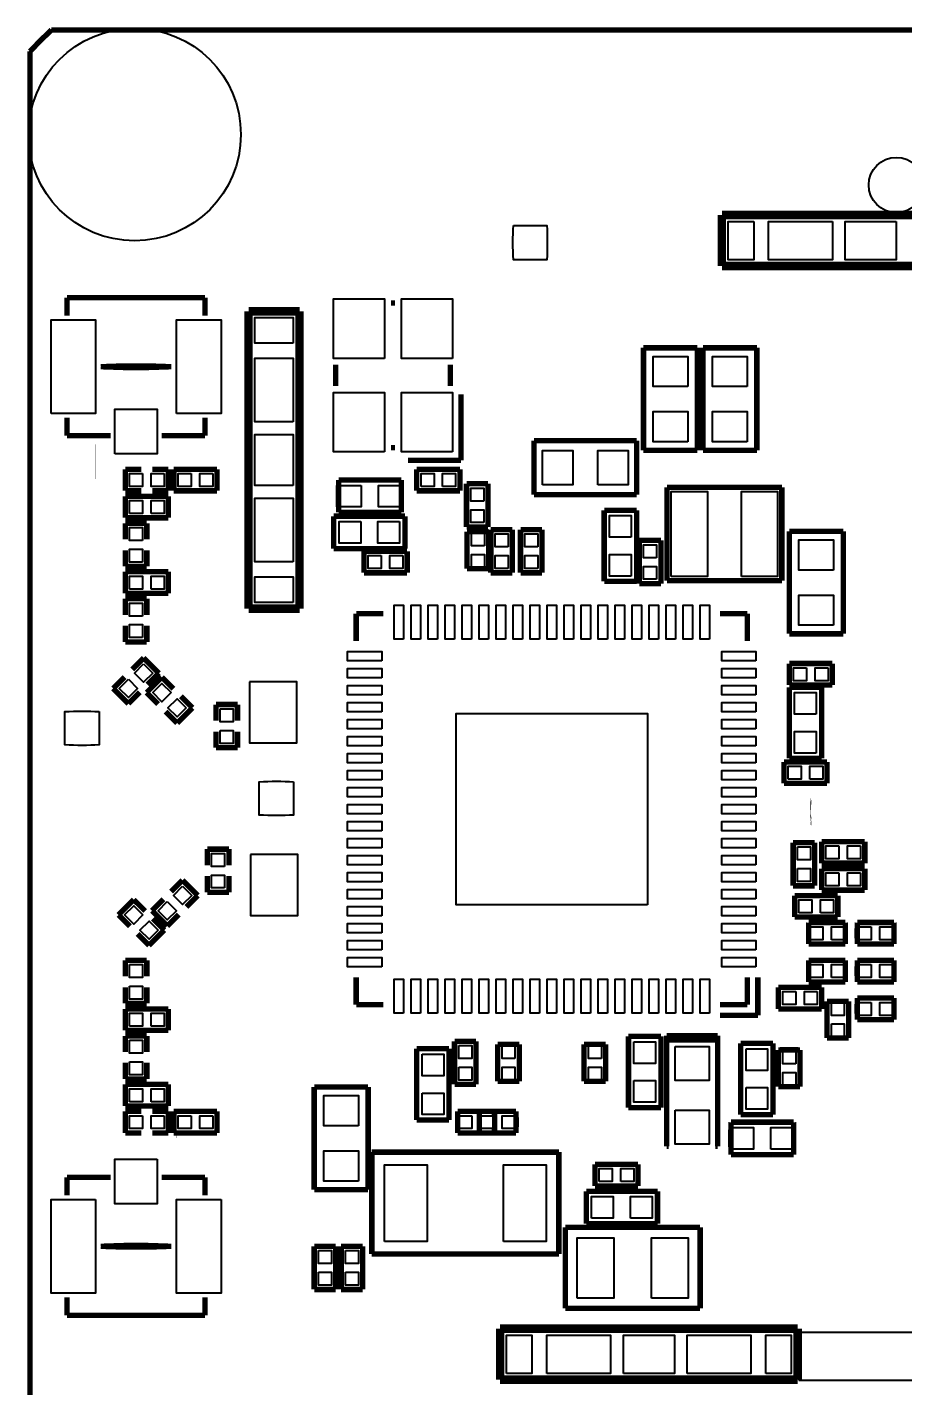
# Model space of a CAD drawing. Extents: x -0.1 to 61.6, y -10.9 to 72.
# Drawn here: x -0.06 to 20.54, y 40 to 71.97 of the extents above; entities that cross this region are included whole.
import ezdxf
from ezdxf.enums import TextEntityAlignment as Align

# ---------------------------------------------------------------- set-up
doc = ezdxf.new("R2010")
doc.units = 0
for name, color, linetype in [('BG_DESIGN_OUTLINE', 7, 'CONTINUOUS'), ('BG_OUTLINE', 5, 'CONTINUOUS'), ('PG_SILKSCREEN_TOP', 40, 'CONTINUOUS'), ('PIN_TOP', 141, 'CONTINUOUS'), ('RD_SILKSCREEN_TOP', 120, 'CONTINUOUS')]:
    doc.layers.add(name, color=color, linetype=linetype)

msp = doc.modelspace()

# ---------------------------------------------------------------- linework, layer by layer
at = {"layer": 'BG_DESIGN_OUTLINE'}
msp.add_lwpolyline([(0.508, 0), (61.040772, 0, 0.010521), (61.548772, 0.508), (61.548772, 71.402702, 0.010521), (61.040772, 71.910702), (0.508, 71.910702, 0.010521), (0, 71.402702), (0, 0.508, 0.010521)], format="xyb", close=True, dxfattribs=at)
at = {"layer": 'BG_OUTLINE', "const_width": 0.127}
msp.add_lwpolyline([(0, 0.508), (0, 71.402702, -0.010521), (0.508, 71.910702), (61.040772, 71.910702, -0.010521), (61.548772, 71.402702), (61.548772, 0.508, -0.010521), (61.040772, 0), (0.508, 0, -0.010521), (0, 0.508)], format="xyb", dxfattribs=at)
at = {"layer": 'BG_OUTLINE'}
msp.add_lwpolyline([(0.508, 0), (61.040772, 0, 0.010521), (61.548772, 0.508), (61.548772, 71.402702, 0.010521), (61.040772, 71.910702), (0.508, 71.910702, 0.010521), (0, 71.402702), (0, 0.508, 0.010521)], format="xyb", close=True, dxfattribs=at)
msp.add_lwpolyline([(0.508, 0), (61.040772, 0, 0.010521), (61.548772, 0.508), (61.548772, 71.402702, 0.010521), (61.040772, 71.910702), (0.508, 71.910702, 0.010521), (0, 71.402702), (0, 0.508, 0.010521)], format="xyb", close=True, dxfattribs=at)
msp.add_lwpolyline([(0.508, 0), (61.040772, 0, 0.010521), (61.548772, 0.508), (61.548772, 71.402702, 0.010521), (61.040772, 71.910702), (0.508, 71.910702, 0.010521), (0, 71.402702), (0, 0.508, 0.010521)], format="xyb", close=True, dxfattribs=at)
msp.add_lwpolyline([(0.508, 0), (61.040772, 0, 0.010521), (61.548772, 0.508), (61.548772, 71.402702, 0.010521), (61.040772, 71.910702), (0.508, 71.910702, 0.010521), (0, 71.402702), (0, 0.508, 0.010521)], format="xyb", close=True, dxfattribs=at)
msp.add_lwpolyline([(0.508, 0), (61.040772, 0, 0.010521), (61.548772, 0.508), (61.548772, 71.402702, 0.010521), (61.040772, 71.910702), (0.508, 71.910702, 0.010521), (0, 71.402702), (0, 0.508, 0.010521)], format="xyb", close=True, dxfattribs=at)
msp.add_lwpolyline([(0.508, 0), (61.040772, 0, 0.010521), (61.548772, 0.508), (61.548772, 71.402702, 0.010521), (61.040772, 71.910702), (0.508, 71.910702, 0.010521), (0, 71.402702), (0, 0.508, 0.010521)], format="xyb", close=True, dxfattribs=at)
at = {"layer": 'PG_SILKSCREEN_TOP'}
for points, const_width in [([(16.278352, 67.552062), (23.278592, 67.552062)], 0.199898), ([(16.278352, 66.352166), (16.278352, 67.552062)], 0.199898), ([(23.278592, 66.352166), (16.278352, 66.352166)], 0.199898), ([(0.871728, 65.6082), (0.871728, 65.183004)], 0.127), ([(4.121912, 65.6082), (0.871728, 65.6082)], 0.127), ([(4.121912, 65.183004), (4.121912, 65.6082)], 0.127), ([(5.142992, 65.287652), (6.342888, 65.287652)], 0.199898), ([(5.142992, 58.287412), (5.142992, 65.287652)], 0.199898), ([(6.342888, 65.287652), (6.342888, 58.287412)], 0.199898), ([(8.491982, 65.47993), (8.592058, 65.47993)], 0.127), ([(14.43482, 64.427608), (15.70482, 64.427608)], 0.127), ([(14.43482, 62.014608), (14.43482, 64.427608)], 0.127), ([(15.70482, 64.427608), (15.70482, 62.014608)], 0.127), ([(15.83182, 64.427608), (17.10182, 64.427608)], 0.127), ([(15.83182, 62.014608), (15.83182, 64.427608)], 0.127), ([(17.10182, 64.427608), (17.10182, 62.014608)], 0.127), ([(7.19201, 63.529972), (7.19201, 64.029844)], 0.127), ([(9.89203, 63.529972), (9.89203, 64.029844)], 0.127), ([(10.141966, 63.32982), (10.141966, 61.779912)], 0.127), ([(0.871728, 62.783212), (0.871728, 62.358016)], 0.127), ([(4.121912, 62.358016), (4.121912, 62.783212)], 0.127), ([(0.871728, 62.358016), (1.896872, 62.358016)], 0.127), ([(3.096768, 62.358016), (4.121912, 62.358016)], 0.127), ([(8.491982, 62.079886), (8.592058, 62.079886)], 0.127), ([(11.859514, 60.973716), (11.859514, 62.243716)], 0.127), ([(11.859514, 62.243716), (14.272514, 62.243716)], 0.127), ([(14.272514, 62.243716), (14.272514, 60.973716)], 0.127), ([(15.70482, 62.014608), (14.43482, 62.014608)], 0.127), ([(17.10182, 62.014608), (15.83182, 62.014608)], 0.127), ([(10.141966, 61.779912), (8.892032, 61.779912)], 0.127), ([(2.24282, 61.570108), (2.24282, 61.062108)], 0.127), ([(2.62382, 61.570108), (2.24282, 61.570108)], 0.127), ([(3.25882, 61.570108), (2.87782, 61.570108)], 0.127), ([(3.25882, 61.062108), (3.25882, 61.570108)], 0.127), ([(3.38582, 61.570108), (4.40182, 61.570108)], 0.127), ([(3.38582, 61.062108), (3.38582, 61.570108)], 0.127), ([(4.40182, 61.570108), (4.40182, 61.062108)], 0.127), ([(9.10082, 61.062108), (9.10082, 61.570108)], 0.127), ([(9.10082, 61.570108), (10.11682, 61.570108)], 0.127), ([(10.11682, 61.570108), (10.11682, 61.062108)], 0.127), ([(2.24282, 61.062108), (2.62382, 61.062108)], 0.127), ([(2.87782, 61.062108), (3.25882, 61.062108)], 0.127), ([(4.40182, 61.062108), (3.38582, 61.062108)], 0.127), ([(10.11682, 61.062108), (9.10082, 61.062108)], 0.127), ([(10.272014, 61.227716), (10.780014, 61.227716)], 0.127), ([(10.272014, 60.211716), (10.272014, 61.227716)], 0.127), ([(10.780014, 61.227716), (10.780014, 60.211716)], 0.127), ([(14.98981, 58.946034), (14.98981, 61.146182)], 0.127), ([(14.98981, 61.146182), (17.68983, 61.146182)], 0.127), ([(17.68983, 61.146182), (17.68983, 58.946034)], 0.127), ([(2.24282, 60.427108), (2.24282, 60.935108)], 0.127), ([(2.24282, 60.935108), (3.25882, 60.935108)], 0.127), ([(3.25882, 60.935108), (3.25882, 60.427108)], 0.127), ([(14.272514, 60.973716), (11.859514, 60.973716)], 0.127), ([(3.25882, 60.427108), (2.24282, 60.427108)], 0.127), ([(8.824214, 60.465716), (7.147814, 60.465716)], 0.127), ([(7.147814, 60.465716), (7.147814, 59.703716)], 0.127), ([(8.824214, 59.703716), (8.824214, 60.465716)], 0.127), ([(13.510514, 60.605416), (13.510514, 58.929016)], 0.127), ([(14.272514, 60.605416), (13.510514, 60.605416)], 0.127), ([(14.272514, 58.929016), (14.272514, 60.605416)], 0.127), ([(2.24282, 60.300108), (2.24282, 59.919108)], 0.127), ([(2.75082, 60.300108), (2.24282, 60.300108)], 0.127), ([(2.75082, 59.919108), (2.75082, 60.300108)], 0.127), ([(10.780014, 60.211716), (10.272014, 60.211716)], 0.127), ([(10.843514, 60.148216), (11.351514, 60.148216)], 0.127), ([(10.843514, 59.132216), (10.843514, 60.148216)], 0.127), ([(11.351514, 60.148216), (11.351514, 59.132216)], 0.127), ([(11.542014, 60.148216), (12.050014, 60.148216)], 0.127), ([(11.542014, 59.132216), (11.542014, 60.148216)], 0.127), ([(12.050014, 60.148216), (12.050014, 59.132216)], 0.127), ([(17.86382, 60.109608), (19.13382, 60.109608)], 0.127), ([(17.86382, 57.696608), (17.86382, 60.109608)], 0.127), ([(19.13382, 60.109608), (19.13382, 57.696608)], 0.127), ([(14.336014, 59.894216), (14.844014, 59.894216)], 0.127), ([(14.336014, 58.878216), (14.336014, 59.894216)], 0.127), ([(14.844014, 59.894216), (14.844014, 58.878216)], 0.127), ([(2.24282, 59.665108), (2.24282, 59.284108)], 0.127), ([(2.75082, 59.284108), (2.75082, 59.665108)], 0.127), ([(7.147814, 59.703716), (8.824214, 59.703716)], 0.127), ([(7.859014, 59.640216), (8.875014, 59.640216)], 0.127), ([(7.859014, 59.132216), (7.859014, 59.640216)], 0.127), ([(8.875014, 59.640216), (8.875014, 59.132216)], 0.127), ([(2.24282, 59.284108), (2.75082, 59.284108)], 0.127), ([(2.24282, 58.649108), (2.24282, 59.157108)], 0.127), ([(2.24282, 59.157108), (3.25882, 59.157108)], 0.127), ([(3.25882, 59.157108), (3.25882, 58.649108)], 0.127), ([(8.875014, 59.132216), (7.859014, 59.132216)], 0.127), ([(11.351514, 59.132216), (10.843514, 59.132216)], 0.127), ([(12.050014, 59.132216), (11.542014, 59.132216)], 0.127), ([(13.510514, 58.929016), (14.272514, 58.929016)], 0.127), ([(14.844014, 58.878216), (14.336014, 58.878216)], 0.127), ([(17.68983, 58.946034), (14.98981, 58.946034)], 0.127), ([(3.25882, 58.649108), (2.24282, 58.649108)], 0.127), ([(2.24282, 58.522108), (2.24282, 58.141108)], 0.127), ([(2.75082, 58.522108), (2.24282, 58.522108)], 0.127), ([(2.75082, 58.141108), (2.75082, 58.522108)], 0.127), ([(6.342888, 58.287412), (5.142992, 58.287412)], 0.199898), ([(7.67588, 58.169048), (7.67588, 57.529222)], 0.127), ([(8.315706, 58.169048), (7.67588, 58.169048)], 0.127), ([(16.87576, 58.169048), (16.235934, 58.169048)], 0.127), ([(16.87576, 57.529222), (16.87576, 58.169048)], 0.127), ([(2.24282, 57.887108), (2.24282, 57.506108)], 0.127), ([(2.75082, 57.506108), (2.75082, 57.887108)], 0.127), ([(2.24282, 57.506108), (2.75082, 57.506108)], 0.127), ([(19.13382, 57.696608), (17.86382, 57.696608)], 0.127), ([(2.676398, 57.130442), (2.406904, 56.861202)], 0.127), ([(3.035554, 56.771286), (2.676398, 57.130442)], 0.127), ([(17.86382, 56.998108), (18.87982, 56.998108)], 0.127), ([(17.86382, 56.490108), (17.86382, 56.998108)], 0.127), ([(18.87982, 56.998108), (18.87982, 56.490108)], 0.127), ([(2.227326, 56.681624), (1.958086, 56.41213)], 0.127), ([(3.104642, 56.673242), (2.745486, 56.314086)], 0.127), ([(2.766314, 56.501792), (3.035554, 56.771286)], 0.127), ([(3.374136, 56.404002), (3.104642, 56.673242)], 0.127), ([(1.958086, 56.41213), (2.317242, 56.052974)], 0.127), ([(2.317242, 56.052974), (2.586736, 56.322214)], 0.127), ([(2.745486, 56.314086), (3.014726, 56.044592)], 0.127), ([(3.822954, 55.95493), (3.553714, 56.224424)], 0.127), ([(18.87982, 56.490108), (17.86382, 56.490108)], 0.127), ([(17.86382, 56.439308), (17.86382, 54.762908)], 0.127), ([(18.62582, 56.439308), (17.86382, 56.439308)], 0.127), ([(18.62582, 54.762908), (18.62582, 56.439308)], 0.127), ([(3.463798, 55.595774), (3.822954, 55.95493)], 0.127), ([(4.37642, 56.032908), (4.37642, 55.651908)], 0.127), ([(4.88442, 56.032908), (4.37642, 56.032908)], 0.127), ([(4.88442, 55.651908), (4.88442, 56.032908)], 0.127), ([(3.194304, 55.865014), (3.463798, 55.595774)], 0.127), ([(4.37642, 55.397908), (4.37642, 55.016908)], 0.127), ([(4.88442, 55.016908), (4.88442, 55.397908)], 0.127), ([(4.37642, 55.016908), (4.88442, 55.016908)], 0.127), ([(17.737836, 54.174898), (17.737836, 54.682898)], 0.127), ([(17.737836, 54.682898), (18.753836, 54.682898)], 0.127), ([(17.86382, 54.762908), (18.62582, 54.762908)], 0.127), ([(18.753836, 54.682898), (18.753836, 54.174898)], 0.127), ([(18.753836, 54.174898), (17.737836, 54.174898)], 0.127), ([(17.955514, 52.782216), (18.463514, 52.782216)], 0.127), ([(17.955514, 51.766216), (17.955514, 52.782216)], 0.127), ([(18.463514, 52.782216), (18.463514, 51.766216)], 0.127), ([(18.62582, 52.807108), (19.64182, 52.807108)], 0.127), ([(18.62582, 52.299108), (18.62582, 52.807108)], 0.127), ([(19.64182, 52.807108), (19.64182, 52.299108)], 0.127), ([(4.17322, 52.629308), (4.17322, 52.248308)], 0.127), ([(4.68122, 52.629308), (4.17322, 52.629308)], 0.127), ([(4.68122, 52.248308), (4.68122, 52.629308)], 0.127), ([(19.64182, 52.299108), (18.62582, 52.299108)], 0.127), ([(18.62582, 52.172108), (19.64182, 52.172108)], 0.127), ([(18.62582, 51.664108), (18.62582, 52.172108)], 0.127), ([(19.64182, 52.172108), (19.64182, 51.664108)], 0.127), ([(3.590798, 51.898042), (3.321304, 51.628802)], 0.127), ([(3.949954, 51.538886), (3.590798, 51.898042)], 0.127), ([(4.17322, 51.994308), (4.17322, 51.613308)], 0.127), ([(4.68122, 51.613308), (4.68122, 51.994308)], 0.127), ([(18.463514, 51.766216), (17.955514, 51.766216)], 0.127), ([(2.444242, 51.440842), (2.085086, 51.081686)], 0.127), ([(2.713736, 51.171602), (2.444242, 51.440842)], 0.127), ([(3.141726, 51.449224), (2.872486, 51.17973)], 0.127), ([(3.680714, 51.269392), (3.949954, 51.538886)], 0.127), ([(4.17322, 51.613308), (4.68122, 51.613308)], 0.127), ([(17.99082, 51.029108), (17.99082, 51.537108)], 0.127), ([(17.99082, 51.537108), (19.00682, 51.537108)], 0.127), ([(19.64182, 51.664108), (18.62582, 51.664108)], 0.127), ([(19.00682, 51.537108), (19.00682, 51.029108)], 0.127), ([(2.872486, 51.17973), (3.231642, 50.820574)], 0.127), ([(2.085086, 51.081686), (2.354326, 50.812192)], 0.127), ([(3.162554, 50.72253), (2.893314, 50.992024)], 0.127), ([(3.231642, 50.820574), (3.501136, 51.089814)], 0.127), ([(19.00682, 51.029108), (17.99082, 51.029108)], 0.127), ([(2.533904, 50.632614), (2.803398, 50.363374)], 0.127), ([(2.803398, 50.363374), (3.162554, 50.72253)], 0.127), ([(2.24282, 50.013108), (2.24282, 49.632108)], 0.127), ([(2.75082, 50.013108), (2.24282, 50.013108)], 0.127), ([(2.75082, 49.632108), (2.75082, 50.013108)], 0.127), ([(7.67588, 49.608994), (7.67588, 48.969168)], 0.127), ([(16.87576, 48.969168), (16.87576, 49.608994)], 0.127), ([(17.125696, 48.719232), (17.125696, 49.608994)], 0.127), ([(2.24282, 49.378108), (2.24282, 48.997108)], 0.127), ([(2.75082, 48.997108), (2.75082, 49.378108)], 0.127), ([(17.60982, 49.378108), (18.62582, 49.378108)], 0.127), ([(17.60982, 48.870108), (17.60982, 49.378108)], 0.127), ([(18.62582, 49.378108), (18.62582, 48.870108)], 0.127), ([(2.24282, 48.997108), (2.75082, 48.997108)], 0.127), ([(2.24282, 48.362108), (2.24282, 48.870108)], 0.127), ([(2.24282, 48.870108), (3.25882, 48.870108)], 0.127), ([(3.25882, 48.870108), (3.25882, 48.362108)], 0.127), ([(7.67588, 48.969168), (8.315706, 48.969168)], 0.127), ([(16.235934, 48.969168), (16.87576, 48.969168)], 0.127), ([(18.62582, 48.870108), (17.60982, 48.870108)], 0.127), ([(16.235934, 48.719232), (17.125696, 48.719232)], 0.127), ([(3.25882, 48.362108), (2.24282, 48.362108)], 0.127), ([(2.24282, 48.235108), (2.24282, 47.854108)], 0.127), ([(2.75082, 48.235108), (2.24282, 48.235108)], 0.127), ([(2.75082, 47.854108), (2.75082, 48.235108)], 0.127), ([(14.082014, 48.222916), (14.082014, 46.546516)], 0.127), ([(14.844014, 48.222916), (14.082014, 48.222916)], 0.127), ([(14.844014, 46.546516), (14.844014, 48.222916)], 0.127), ([(14.977872, 48.238156), (14.977872, 45.638212)], 0.127), ([(16.177768, 48.238156), (14.977872, 48.238156)], 0.127), ([(16.177768, 45.638212), (16.177768, 48.238156)], 0.127), ([(9.10082, 47.930308), (9.10082, 46.253908)], 0.127), ([(9.86282, 47.930308), (9.10082, 47.930308)], 0.127), ([(9.86282, 46.253908), (9.86282, 47.930308)], 0.127), ([(9.98982, 48.108108), (10.49782, 48.108108)], 0.127), ([(9.98982, 47.092108), (9.98982, 48.108108)], 0.127), ([(10.49782, 48.108108), (10.49782, 47.092108)], 0.127), ([(16.177768, 48.189134), (14.977872, 48.189134)], 0.127), ([(16.177768, 48.13808), (14.977872, 48.13808)], 0.127), ([(16.72082, 48.057308), (16.72082, 46.380908)], 0.127), ([(17.48282, 48.057308), (16.72082, 48.057308)], 0.127), ([(17.48282, 46.380908), (17.48282, 48.057308)], 0.127), ([(2.24282, 47.600108), (2.24282, 47.219108)], 0.127), ([(2.75082, 47.219108), (2.75082, 47.600108)], 0.127), ([(2.24282, 47.219108), (2.75082, 47.219108)], 0.127), ([(2.24282, 46.584108), (2.24282, 47.092108)], 0.127), ([(2.24282, 47.092108), (3.25882, 47.092108)], 0.127), ([(3.25882, 47.092108), (3.25882, 46.584108)], 0.127), ([(6.68782, 47.028608), (7.95782, 47.028608)], 0.127), ([(6.68782, 44.615608), (6.68782, 47.028608)], 0.127), ([(7.95782, 47.028608), (7.95782, 44.615608)], 0.127), ([(10.49782, 47.092108), (9.98982, 47.092108)], 0.127), ([(3.25882, 46.584108), (2.24282, 46.584108)], 0.127), ([(2.24282, 46.457108), (2.24282, 45.949108)], 0.127), ([(2.62382, 46.457108), (2.24282, 46.457108)], 0.127), ([(3.25882, 46.457108), (2.87782, 46.457108)], 0.127), ([(3.25882, 45.949108), (3.25882, 46.457108)], 0.127), ([(3.38582, 46.457108), (4.40182, 46.457108)], 0.127), ([(3.38582, 45.949108), (3.38582, 46.457108)], 0.127), ([(4.40182, 46.457108), (4.40182, 45.949108)], 0.127), ([(14.082014, 46.546516), (14.844014, 46.546516)], 0.127), ([(16.72082, 46.380908), (17.48282, 46.380908)], 0.127), ([(9.10082, 46.253908), (9.86282, 46.253908)], 0.127), ([(2.24282, 45.949108), (2.62382, 45.949108)], 0.127), ([(2.87782, 45.949108), (3.25882, 45.949108)], 0.127), ([(4.40182, 45.949108), (3.38582, 45.949108)], 0.127), ([(8.043926, 45.498004), (8.043926, 43.098212)], 0.127), ([(12.443714, 45.498004), (8.043926, 45.498004)], 0.127), ([(12.443714, 43.098212), (12.443714, 45.498004)], 0.127), ([(14.977872, 45.638212), (15.02791, 45.638212)], 0.127), ([(16.12773, 45.638212), (16.177768, 45.638212)], 0.127), ([(13.29182, 44.704508), (13.29182, 45.212508)], 0.127), ([(13.29182, 45.212508), (14.30782, 45.212508)], 0.127), ([(14.30782, 45.212508), (14.30782, 44.704508)], 0.127), ([(0.871728, 44.9072), (0.871728, 44.482004)], 0.127), ([(1.896872, 44.9072), (0.871728, 44.9072)], 0.127), ([(4.121912, 44.9072), (3.096768, 44.9072)], 0.127), ([(4.121912, 44.482004), (4.121912, 44.9072)], 0.127), ([(14.30782, 44.704508), (13.29182, 44.704508)], 0.127), ([(7.95782, 44.615608), (6.68782, 44.615608)], 0.127), ([(13.08862, 44.577508), (13.08862, 43.815508)], 0.127), ([(14.76502, 44.577508), (13.08862, 44.577508)], 0.127), ([(14.76502, 43.815508), (14.76502, 44.577508)], 0.127), ([(13.08862, 43.815508), (14.76502, 43.815508)], 0.127), ([(12.59332, 43.726608), (12.59332, 41.821608)], 0.127), ([(15.76832, 43.726608), (12.59332, 43.726608)], 0.127), ([(15.76832, 41.821608), (15.76832, 43.726608)], 0.127), ([(6.68782, 43.282108), (7.19582, 43.282108)], 0.127), ([(6.68782, 42.266108), (6.68782, 43.282108)], 0.127), ([(7.19582, 43.282108), (7.19582, 42.266108)], 0.127), ([(7.32282, 43.282108), (7.83082, 43.282108)], 0.127), ([(7.32282, 42.266108), (7.32282, 43.282108)], 0.127), ([(7.83082, 43.282108), (7.83082, 42.266108)], 0.127), ([(8.043926, 43.098212), (12.443714, 43.098212)], 0.127), ([(7.19582, 42.266108), (6.68782, 42.266108)], 0.127), ([(7.83082, 42.266108), (7.32282, 42.266108)], 0.127), ([(0.871728, 42.082212), (0.871728, 41.657016)], 0.127), ([(4.121912, 41.657016), (4.121912, 42.082212)], 0.127), ([(0.871728, 41.657016), (4.121912, 41.657016)], 0.127), ([(12.59332, 41.821608), (15.76832, 41.821608)], 0.127), ([(11.0617, 40.14216), (11.0617, 41.342056)], 0.199898), ([(11.0617, 41.342056), (18.06194, 41.342056)], 0.199898), ([(18.06194, 41.342056), (18.06194, 40.14216)], 0.199898), ([(18.06194, 40.14216), (11.0617, 40.14216)], 0.199898)]:
    msp.add_lwpolyline(points, dxfattribs=dict(at, const_width=const_width))
at = {"layer": 'PG_SILKSCREEN_TOP', "const_width": 0.127}
for points in [[(3.324352, 63.983108, 0.0254), (1.669288, 63.983108, 0.0254), (3.324352, 63.983108)], [(2.67716, 63.983108, 0.0254), (2.31648, 63.983108, 0.0254), (2.67716, 63.983108)], [(8.735314, 60.554616), (7.262114, 60.554616, -0.006773), (7.262114, 61.316616)], [(7.262114, 61.316616), (8.735314, 61.316616, -0.006773), (8.735314, 60.554616)], [(10.284714, 59.233816), (10.284714, 60.097416, -0.007621), (10.792714, 60.097416)], [(10.792714, 60.097416), (10.792714, 59.233816, -0.007621), (10.284714, 59.233816)], [(19.18462, 50.394108), (18.32102, 50.394108, -0.007621), (18.32102, 50.902108)], [(18.32102, 50.902108), (19.18462, 50.902108, -0.007621), (19.18462, 50.394108)], [(20.32762, 50.394108), (19.46402, 50.394108, -0.007621), (19.46402, 50.902108)], [(19.46402, 50.902108), (20.32762, 50.902108, -0.007621), (20.32762, 50.394108)], [(19.18462, 49.505108), (18.32102, 49.505108, -0.007621), (18.32102, 50.013108)], [(18.32102, 50.013108), (19.18462, 50.013108, -0.007621), (19.18462, 49.505108)], [(20.32762, 49.505108), (19.46402, 49.505108, -0.007621), (19.46402, 50.013108)], [(19.46402, 50.013108), (20.32762, 50.013108, -0.007621), (20.32762, 49.505108)], [(18.75282, 48.184308), (18.75282, 49.047908, -0.007621), (19.26082, 49.047908)], [(19.26082, 49.047908), (19.26082, 48.184308, -0.007621), (18.75282, 48.184308)], [(20.32762, 48.616108), (19.46402, 48.616108, -0.007621), (19.46402, 49.124108)], [(19.46402, 49.124108), (20.32762, 49.124108, -0.007621), (20.32762, 48.616108)], [(11.00582, 47.168308), (11.00582, 48.031908, -0.007621), (11.51382, 48.031908)], [(11.51382, 48.031908), (11.51382, 47.168308, -0.007621), (11.00582, 47.168308)], [(13.03782, 47.168308), (13.03782, 48.031908, -0.007621), (13.54582, 48.031908)], [(13.54582, 48.031908), (13.54582, 47.168308, -0.007621), (13.03782, 47.168308)], [(17.60982, 47.041308), (17.60982, 47.904908, -0.007621), (18.11782, 47.904908)], [(18.11782, 47.904908), (18.11782, 47.041308, -0.007621), (17.60982, 47.041308)], [(10.92962, 45.949108), (10.06602, 45.949108, -0.007621), (10.06602, 46.457108)], [(10.06602, 46.457108), (10.92962, 46.457108, -0.007621), (10.92962, 45.949108)], [(11.43762, 45.949108), (10.57402, 45.949108, -0.007621), (10.57402, 46.457108)], [(10.57402, 46.457108), (11.43762, 46.457108, -0.007621), (11.43762, 45.949108)], [(17.96542, 45.441108), (16.49222, 45.441108, -0.006773), (16.49222, 46.203108)], [(16.49222, 46.203108), (17.96542, 46.203108, -0.006773), (17.96542, 45.441108)], [(3.324352, 43.282108, 0.0254), (1.669288, 43.282108, 0.0254), (3.324352, 43.282108)], [(2.67716, 43.282108, 0.0254), (2.31648, 43.282108, 0.0254), (2.67716, 43.282108)]]:
    msp.add_lwpolyline(points, format="xyb", dxfattribs=at)
at = {"layer": 'PG_SILKSCREEN_TOP'}
for points in [[(5.16382, 56.566308), (5.16382, 55.128668), (6.28142, 55.128668), (6.28142, 56.566308)], [(5.18922, 52.502308), (5.18922, 51.064668), (6.30682, 51.064668), (6.30682, 52.502308)], [(18.09242, 40.132508), (31.297118, 40.132508), (31.297118, 41.250108), (18.09242, 41.250108)]]:
    msp.add_lwpolyline(points, close=True, dxfattribs=at)
at = {"layer": 'PIN_TOP'}
for points in [[(11.374247, 67.310508), (12.161393, 67.310508, -0.0254), (12.161393, 66.497708), (11.374247, 66.497708, -0.0254)], [(1.63322, 55.867681), (1.63322, 55.080535, -0.0254), (0.82042, 55.080535), (0.82042, 55.867681, -0.0254)], [(6.20522, 54.216681), (6.20522, 53.429535, -0.0254), (5.39242, 53.429535), (5.39242, 54.216681, -0.0254)]]:
    msp.add_lwpolyline(points, format="xyb", close=True, dxfattribs=at)
for points in [[(17.028414, 67.402075), (17.028414, 66.502153), (16.428466, 66.502153), (16.428466, 67.402075)], [(18.87855, 67.402075), (18.87855, 66.502153), (17.378426, 66.502153), (17.378426, 67.402075)], [(20.37842, 67.402075), (20.37842, 66.502153), (19.178524, 66.502153), (19.178524, 67.402075)], [(8.341868, 64.179958), (7.141972, 64.179958), (7.141972, 65.580006), (8.341868, 65.580006)], [(9.942068, 64.179958), (8.742172, 64.179958), (8.742172, 65.580006), (9.942068, 65.580006)], [(0.496824, 62.883034), (0.496824, 65.082928), (1.54686, 65.082928), (1.54686, 62.883034)], [(3.44678, 62.883034), (3.44678, 65.082928), (4.496816, 65.082928), (4.496816, 62.883034)], [(6.192901, 64.53759), (5.292979, 64.53759), (5.292979, 65.137538), (6.192901, 65.137538)], [(6.192901, 62.687454), (5.292979, 62.687454), (5.292979, 64.187578), (6.192901, 64.187578)], [(15.47622, 63.515494), (14.66342, 63.515494), (14.66342, 64.226694), (15.47622, 64.226694)], [(16.87322, 63.515494), (16.06042, 63.515494), (16.06042, 64.226694), (16.87322, 64.226694)], [(8.341868, 61.97981), (7.141972, 61.97981), (7.141972, 63.379858), (8.341868, 63.379858)], [(9.942068, 61.97981), (8.742172, 61.97981), (8.742172, 63.379858), (9.942068, 63.379858)], [(1.996694, 61.933074), (1.996694, 62.98311), (2.996692, 62.98311), (2.996692, 61.933074)], [(15.47622, 62.215522), (14.66342, 62.215522), (14.66342, 62.926722), (15.47622, 62.926722)], [(16.87322, 62.215522), (16.06042, 62.215522), (16.06042, 62.926722), (16.87322, 62.926722)], [(6.192901, 61.187584), (5.292979, 61.187584), (5.292979, 62.38748), (6.192901, 62.38748)], [(12.060428, 61.202316), (12.060428, 62.015116), (12.771628, 62.015116), (12.771628, 61.202316)], [(13.3604, 61.202316), (13.3604, 62.015116), (14.0716, 62.015116), (14.0716, 61.202316)], [(2.64922, 61.468508), (2.64922, 61.163708), (2.34442, 61.163708), (2.34442, 61.468508)], [(3.15722, 61.468508), (3.15722, 61.163708), (2.85242, 61.163708), (2.85242, 61.468508)], [(3.79222, 61.468508), (3.79222, 61.163708), (3.48742, 61.163708), (3.48742, 61.468508)], [(4.30022, 61.468508), (4.30022, 61.163708), (3.99542, 61.163708), (3.99542, 61.468508)], [(9.20242, 61.163708), (9.20242, 61.468508), (9.50722, 61.468508), (9.50722, 61.163708)], [(9.71042, 61.163708), (9.71042, 61.468508), (10.01522, 61.468508), (10.01522, 61.163708)], [(7.795514, 61.189616), (7.795514, 60.681616), (7.287514, 60.681616), (7.287514, 61.189616)], [(8.709914, 61.189616), (8.709914, 60.681616), (8.201914, 60.681616), (8.201914, 61.189616)], [(10.678414, 60.821316), (10.373614, 60.821316), (10.373614, 61.126116), (10.678414, 61.126116)], [(2.34442, 60.528708), (2.34442, 60.833508), (2.64922, 60.833508), (2.64922, 60.528708)], [(2.85242, 60.528708), (2.85242, 60.833508), (3.15722, 60.833508), (3.15722, 60.528708)], [(6.192901, 59.387486), (5.292979, 59.387486), (5.292979, 60.88761), (6.192901, 60.88761)], [(15.089886, 59.04611), (15.089886, 61.046106), (15.93977, 61.046106), (15.93977, 59.04611)], [(16.73987, 59.04611), (16.73987, 61.046106), (17.589754, 61.046106), (17.589754, 59.04611)], [(10.678414, 60.313316), (10.373614, 60.313316), (10.373614, 60.618116), (10.678414, 60.618116)], [(14.145514, 59.970416), (13.637514, 59.970416), (13.637514, 60.478416), (14.145514, 60.478416)], [(2.64922, 59.893708), (2.34442, 59.893708), (2.34442, 60.198508), (2.64922, 60.198508)], [(7.782814, 60.338716), (7.782814, 59.830716), (7.274814, 59.830716), (7.274814, 60.338716)], [(8.697214, 60.338716), (8.697214, 59.830716), (8.189214, 59.830716), (8.189214, 60.338716)], [(10.691114, 59.767216), (10.386314, 59.767216), (10.386314, 60.072016), (10.691114, 60.072016)], [(11.249914, 59.741816), (10.945114, 59.741816), (10.945114, 60.046616), (11.249914, 60.046616)], [(11.948414, 59.741816), (11.643614, 59.741816), (11.643614, 60.046616), (11.948414, 60.046616)], [(18.90522, 59.197494), (18.09242, 59.197494), (18.09242, 59.908694), (18.90522, 59.908694)], [(2.64922, 59.385708), (2.34442, 59.385708), (2.34442, 59.690508), (2.64922, 59.690508)], [(8.265414, 59.538616), (8.265414, 59.233816), (7.960614, 59.233816), (7.960614, 59.538616)], [(8.773414, 59.538616), (8.773414, 59.233816), (8.468614, 59.233816), (8.468614, 59.538616)], [(10.691114, 59.259216), (10.386314, 59.259216), (10.386314, 59.564016), (10.691114, 59.564016)], [(11.249914, 59.233816), (10.945114, 59.233816), (10.945114, 59.538616), (11.249914, 59.538616)], [(11.948414, 59.233816), (11.643614, 59.233816), (11.643614, 59.538616), (11.948414, 59.538616)], [(14.145514, 59.056016), (13.637514, 59.056016), (13.637514, 59.564016), (14.145514, 59.564016)], [(14.742414, 59.487816), (14.437614, 59.487816), (14.437614, 59.792616), (14.742414, 59.792616)], [(14.742414, 58.979816), (14.437614, 58.979816), (14.437614, 59.284616), (14.742414, 59.284616)], [(2.34442, 58.750708), (2.34442, 59.055508), (2.64922, 59.055508), (2.64922, 58.750708)], [(2.85242, 58.750708), (2.85242, 59.055508), (3.15722, 59.055508), (3.15722, 58.750708)], [(6.192901, 58.437526), (5.292979, 58.437526), (5.292979, 59.037474), (6.192901, 59.037474)], [(18.90522, 57.897522), (18.09242, 57.897522), (18.09242, 58.608722), (18.90522, 58.608722)], [(2.64922, 58.115708), (2.34442, 58.115708), (2.34442, 58.420508), (2.64922, 58.420508)], [(8.78586, 57.5691), (8.565896, 57.5691), (8.565896, 58.3692), (8.78586, 58.3692)], [(9.18591, 57.5691), (8.965946, 57.5691), (8.965946, 58.3692), (9.18591, 58.3692)], [(9.585706, 57.5691), (9.365742, 57.5691), (9.365742, 58.3692), (9.585706, 58.3692)], [(9.985756, 57.5691), (9.765792, 57.5691), (9.765792, 58.3692), (9.985756, 58.3692)], [(10.385806, 57.5691), (10.165842, 57.5691), (10.165842, 58.3692), (10.385806, 58.3692)], [(10.785856, 57.5691), (10.565892, 57.5691), (10.565892, 58.3692), (10.785856, 58.3692)], [(11.185906, 57.5691), (10.965942, 57.5691), (10.965942, 58.3692), (11.185906, 58.3692)], [(11.585702, 57.5691), (11.365738, 57.5691), (11.365738, 58.3692), (11.585702, 58.3692)], [(11.985752, 57.5691), (11.765788, 57.5691), (11.765788, 58.3692), (11.985752, 58.3692)], [(12.385802, 57.5691), (12.165838, 57.5691), (12.165838, 58.3692), (12.385802, 58.3692)], [(12.785852, 57.5691), (12.565888, 57.5691), (12.565888, 58.3692), (12.785852, 58.3692)], [(13.185902, 57.5691), (12.965938, 57.5691), (12.965938, 58.3692), (13.185902, 58.3692)], [(13.585698, 57.5691), (13.365734, 57.5691), (13.365734, 58.3692), (13.585698, 58.3692)], [(13.985748, 57.5691), (13.765784, 57.5691), (13.765784, 58.3692), (13.985748, 58.3692)], [(14.385798, 57.5691), (14.165834, 57.5691), (14.165834, 58.3692), (14.385798, 58.3692)], [(14.785848, 57.5691), (14.565884, 57.5691), (14.565884, 58.3692), (14.785848, 58.3692)], [(15.185898, 57.5691), (14.965934, 57.5691), (14.965934, 58.3692), (15.185898, 58.3692)], [(15.585694, 57.5691), (15.36573, 57.5691), (15.36573, 58.3692), (15.585694, 58.3692)], [(15.985744, 57.5691), (15.76578, 57.5691), (15.76578, 58.3692), (15.985744, 58.3692)], [(2.64922, 57.607708), (2.34442, 57.607708), (2.34442, 57.912508), (2.64922, 57.912508)], [(8.275828, 57.059068), (7.475728, 57.059068), (7.475728, 57.279032), (8.275828, 57.279032)], [(17.075912, 57.059068), (16.275812, 57.059068), (16.275812, 57.279032), (17.075912, 57.279032)], [(2.676398, 56.986812), (2.891924, 56.771286), (2.676398, 56.55576), (2.460872, 56.771286)], [(2.317242, 56.627656), (2.532768, 56.41213), (2.317242, 56.196604), (2.101716, 56.41213)], [(8.275828, 56.659018), (7.475728, 56.659018), (7.475728, 56.878982), (8.275828, 56.878982)], [(17.075912, 56.659018), (16.275812, 56.659018), (16.275812, 56.878982), (17.075912, 56.878982)], [(18.27022, 56.896508), (18.27022, 56.591708), (17.96542, 56.591708), (17.96542, 56.896508)], [(18.77822, 56.896508), (18.77822, 56.591708), (18.47342, 56.591708), (18.47342, 56.896508)], [(3.320168, 56.314086), (3.104642, 56.09856), (2.889116, 56.314086), (3.104642, 56.529612)], [(8.275828, 56.259222), (7.475728, 56.259222), (7.475728, 56.479186), (8.275828, 56.479186)], [(17.075912, 56.259222), (16.275812, 56.259222), (16.275812, 56.479186), (17.075912, 56.479186)], [(18.49882, 55.804308), (17.99082, 55.804308), (17.99082, 56.312308), (18.49882, 56.312308)], [(3.679324, 55.95493), (3.463798, 55.739404), (3.248272, 55.95493), (3.463798, 56.170456)], [(8.275828, 55.859172), (7.475728, 55.859172), (7.475728, 56.079136), (8.275828, 56.079136)], [(17.075912, 55.859172), (16.275812, 55.859172), (16.275812, 56.079136), (17.075912, 56.079136)], [(4.47802, 55.931308), (4.78282, 55.931308), (4.78282, 55.626508), (4.47802, 55.626508)], [(8.275828, 55.459122), (7.475728, 55.459122), (7.475728, 55.679086), (8.275828, 55.679086)], [(14.525879, 51.319049), (10.025761, 51.319049), (10.025761, 55.819167), (14.525879, 55.819167)], [(17.075912, 55.459122), (16.275812, 55.459122), (16.275812, 55.679086), (17.075912, 55.679086)], [(4.47802, 55.423308), (4.78282, 55.423308), (4.78282, 55.118508), (4.47802, 55.118508)], [(18.49882, 54.889908), (17.99082, 54.889908), (17.99082, 55.397908), (18.49882, 55.397908)], [(8.275828, 55.059072), (7.475728, 55.059072), (7.475728, 55.279036), (8.275828, 55.279036)], [(17.075912, 55.059072), (16.275812, 55.059072), (16.275812, 55.279036), (17.075912, 55.279036)], [(8.275828, 54.659022), (7.475728, 54.659022), (7.475728, 54.878986), (8.275828, 54.878986)], [(17.075912, 54.659022), (16.275812, 54.659022), (16.275812, 54.878986), (17.075912, 54.878986)], [(8.275828, 54.259226), (7.475728, 54.259226), (7.475728, 54.47919), (8.275828, 54.47919)], [(17.075912, 54.259226), (16.275812, 54.259226), (16.275812, 54.47919), (17.075912, 54.47919)], [(17.839436, 54.276498), (17.839436, 54.581298), (18.144236, 54.581298), (18.144236, 54.276498)], [(18.347436, 54.276498), (18.347436, 54.581298), (18.652236, 54.581298), (18.652236, 54.276498)], [(8.275828, 53.859176), (7.475728, 53.859176), (7.475728, 54.07914), (8.275828, 54.07914)], [(17.075912, 53.859176), (16.275812, 53.859176), (16.275812, 54.07914), (17.075912, 54.07914)], [(8.275828, 53.459126), (7.475728, 53.459126), (7.475728, 53.67909), (8.275828, 53.67909)], [(17.075912, 53.459126), (16.275812, 53.459126), (16.275812, 53.67909), (17.075912, 53.67909)], [(8.275828, 53.059076), (7.475728, 53.059076), (7.475728, 53.27904), (8.275828, 53.27904)], [(17.075912, 53.059076), (16.275812, 53.059076), (16.275812, 53.27904), (17.075912, 53.27904)], [(8.275828, 52.659026), (7.475728, 52.659026), (7.475728, 52.87899), (8.275828, 52.87899)], [(17.075912, 52.659026), (16.275812, 52.659026), (16.275812, 52.87899), (17.075912, 52.87899)], [(4.57962, 52.222908), (4.27482, 52.222908), (4.27482, 52.527708), (4.57962, 52.527708)], [(8.275828, 52.25923), (7.475728, 52.25923), (7.475728, 52.479194), (8.275828, 52.479194)], [(17.075912, 52.25923), (16.275812, 52.25923), (16.275812, 52.479194), (17.075912, 52.479194)], [(18.057114, 52.680616), (18.361914, 52.680616), (18.361914, 52.375816), (18.057114, 52.375816)], [(19.03222, 52.705508), (19.03222, 52.400708), (18.72742, 52.400708), (18.72742, 52.705508)], [(19.54022, 52.705508), (19.54022, 52.400708), (19.23542, 52.400708), (19.23542, 52.705508)], [(18.057114, 52.172616), (18.361914, 52.172616), (18.361914, 51.867816), (18.057114, 51.867816)], [(4.57962, 51.714908), (4.27482, 51.714908), (4.27482, 52.019708), (4.57962, 52.019708)], [(8.275828, 51.85918), (7.475728, 51.85918), (7.475728, 52.079144), (8.275828, 52.079144)], [(17.075912, 51.85918), (16.275812, 51.85918), (16.275812, 52.079144), (17.075912, 52.079144)], [(19.03222, 52.070508), (19.03222, 51.765708), (18.72742, 51.765708), (18.72742, 52.070508)], [(19.54022, 52.070508), (19.54022, 51.765708), (19.23542, 51.765708), (19.23542, 52.070508)], [(3.590798, 51.754412), (3.806324, 51.538886), (3.590798, 51.32336), (3.375272, 51.538886)], [(8.275828, 51.45913), (7.475728, 51.45913), (7.475728, 51.679094), (8.275828, 51.679094)], [(17.075912, 51.45913), (16.275812, 51.45913), (16.275812, 51.679094), (17.075912, 51.679094)], [(2.659768, 51.081686), (2.444242, 50.86616), (2.228716, 51.081686), (2.444242, 51.297212)], [(3.231642, 51.395256), (3.447168, 51.17973), (3.231642, 50.964204), (3.016116, 51.17973)], [(8.275828, 51.05908), (7.475728, 51.05908), (7.475728, 51.279044), (8.275828, 51.279044)], [(17.075912, 51.05908), (16.275812, 51.05908), (16.275812, 51.279044), (17.075912, 51.279044)], [(18.09242, 51.130708), (18.09242, 51.435508), (18.39722, 51.435508), (18.39722, 51.130708)], [(18.60042, 51.130708), (18.60042, 51.435508), (18.90522, 51.435508), (18.90522, 51.130708)], [(3.018924, 50.72253), (2.803398, 50.507004), (2.587872, 50.72253), (2.803398, 50.938056)], [(8.275828, 50.65903), (7.475728, 50.65903), (7.475728, 50.878994), (8.275828, 50.878994)], [(17.075912, 50.65903), (16.275812, 50.65903), (16.275812, 50.878994), (17.075912, 50.878994)], [(18.34642, 50.495708), (18.34642, 50.800508), (18.65122, 50.800508), (18.65122, 50.495708)], [(18.85442, 50.495708), (18.85442, 50.800508), (19.15922, 50.800508), (19.15922, 50.495708)], [(19.79422, 50.800508), (19.79422, 50.495708), (19.48942, 50.495708), (19.48942, 50.800508)], [(20.30222, 50.800508), (20.30222, 50.495708), (19.99742, 50.495708), (19.99742, 50.800508)], [(8.275828, 50.259234), (7.475728, 50.259234), (7.475728, 50.479198), (8.275828, 50.479198)], [(17.075912, 50.259234), (16.275812, 50.259234), (16.275812, 50.479198), (17.075912, 50.479198)], [(2.34442, 49.911508), (2.64922, 49.911508), (2.64922, 49.606708), (2.34442, 49.606708)], [(8.275828, 49.859184), (7.475728, 49.859184), (7.475728, 50.079148), (8.275828, 50.079148)], [(17.075912, 49.859184), (16.275812, 49.859184), (16.275812, 50.079148), (17.075912, 50.079148)], [(18.34642, 49.606708), (18.34642, 49.911508), (18.65122, 49.911508), (18.65122, 49.606708)], [(18.85442, 49.606708), (18.85442, 49.911508), (19.15922, 49.911508), (19.15922, 49.606708)], [(19.79422, 49.911508), (19.79422, 49.606708), (19.48942, 49.606708), (19.48942, 49.911508)], [(20.30222, 49.911508), (20.30222, 49.606708), (19.99742, 49.606708), (19.99742, 49.911508)], [(8.78586, 48.769016), (8.565896, 48.769016), (8.565896, 49.569116), (8.78586, 49.569116)], [(9.18591, 48.769016), (8.965946, 48.769016), (8.965946, 49.569116), (9.18591, 49.569116)], [(9.585706, 48.769016), (9.365742, 48.769016), (9.365742, 49.569116), (9.585706, 49.569116)], [(9.985756, 48.769016), (9.765792, 48.769016), (9.765792, 49.569116), (9.985756, 49.569116)], [(10.385806, 48.769016), (10.165842, 48.769016), (10.165842, 49.569116), (10.385806, 49.569116)], [(10.785856, 48.769016), (10.565892, 48.769016), (10.565892, 49.569116), (10.785856, 49.569116)], [(11.185906, 48.769016), (10.965942, 48.769016), (10.965942, 49.569116), (11.185906, 49.569116)], [(11.585702, 48.769016), (11.365738, 48.769016), (11.365738, 49.569116), (11.585702, 49.569116)], [(11.985752, 48.769016), (11.765788, 48.769016), (11.765788, 49.569116), (11.985752, 49.569116)], [(12.385802, 48.769016), (12.165838, 48.769016), (12.165838, 49.569116), (12.385802, 49.569116)], [(12.785852, 48.769016), (12.565888, 48.769016), (12.565888, 49.569116), (12.785852, 49.569116)], [(13.185902, 48.769016), (12.965938, 48.769016), (12.965938, 49.569116), (13.185902, 49.569116)], [(13.585698, 48.769016), (13.365734, 48.769016), (13.365734, 49.569116), (13.585698, 49.569116)], [(13.985748, 48.769016), (13.765784, 48.769016), (13.765784, 49.569116), (13.985748, 49.569116)], [(14.385798, 48.769016), (14.165834, 48.769016), (14.165834, 49.569116), (14.385798, 49.569116)], [(14.785848, 48.769016), (14.565884, 48.769016), (14.565884, 49.569116), (14.785848, 49.569116)], [(15.185898, 48.769016), (14.965934, 48.769016), (14.965934, 49.569116), (15.185898, 49.569116)], [(15.585694, 48.769016), (15.36573, 48.769016), (15.36573, 49.569116), (15.585694, 49.569116)], [(15.985744, 48.769016), (15.76578, 48.769016), (15.76578, 49.569116), (15.985744, 49.569116)], [(2.34442, 49.403508), (2.64922, 49.403508), (2.64922, 49.098708), (2.34442, 49.098708)], [(18.01622, 49.276508), (18.01622, 48.971708), (17.71142, 48.971708), (17.71142, 49.276508)], [(18.52422, 49.276508), (18.52422, 48.971708), (18.21942, 48.971708), (18.21942, 49.276508)], [(18.85442, 49.022508), (19.15922, 49.022508), (19.15922, 48.717708), (18.85442, 48.717708)], [(19.79422, 49.022508), (19.79422, 48.717708), (19.48942, 48.717708), (19.48942, 49.022508)], [(20.30222, 49.022508), (20.30222, 48.717708), (19.99742, 48.717708), (19.99742, 49.022508)], [(2.34442, 48.463708), (2.34442, 48.768508), (2.64922, 48.768508), (2.64922, 48.463708)], [(2.85242, 48.463708), (2.85242, 48.768508), (3.15722, 48.768508), (3.15722, 48.463708)], [(18.85442, 48.514508), (19.15922, 48.514508), (19.15922, 48.209708), (18.85442, 48.209708)], [(2.34442, 48.133508), (2.64922, 48.133508), (2.64922, 47.828708), (2.34442, 47.828708)], [(10.09142, 48.006508), (10.39622, 48.006508), (10.39622, 47.701708), (10.09142, 47.701708)], [(11.41222, 47.701708), (11.10742, 47.701708), (11.10742, 48.006508), (11.41222, 48.006508)], [(13.44422, 47.701708), (13.13942, 47.701708), (13.13942, 48.006508), (13.44422, 48.006508)], [(14.209014, 48.095916), (14.717014, 48.095916), (14.717014, 47.587916), (14.209014, 47.587916)], [(15.17777, 47.98822), (15.97787, 47.98822), (15.97787, 47.18812), (15.17777, 47.18812)], [(9.22782, 47.803308), (9.73582, 47.803308), (9.73582, 47.295308), (9.22782, 47.295308)], [(16.84782, 47.930308), (17.35582, 47.930308), (17.35582, 47.422308), (16.84782, 47.422308)], [(18.01622, 47.574708), (17.71142, 47.574708), (17.71142, 47.879508), (18.01622, 47.879508)], [(2.34442, 47.625508), (2.64922, 47.625508), (2.64922, 47.320708), (2.34442, 47.320708)], [(10.09142, 47.498508), (10.39622, 47.498508), (10.39622, 47.193708), (10.09142, 47.193708)], [(11.41222, 47.193708), (11.10742, 47.193708), (11.10742, 47.498508), (11.41222, 47.498508)], [(13.44422, 47.193708), (13.13942, 47.193708), (13.13942, 47.498508), (13.44422, 47.498508)], [(18.01622, 47.066708), (17.71142, 47.066708), (17.71142, 47.371508), (18.01622, 47.371508)], [(14.209014, 47.181516), (14.717014, 47.181516), (14.717014, 46.673516), (14.209014, 46.673516)], [(16.84782, 47.015908), (17.35582, 47.015908), (17.35582, 46.507908), (16.84782, 46.507908)], [(2.34442, 46.685708), (2.34442, 46.990508), (2.64922, 46.990508), (2.64922, 46.685708)], [(2.85242, 46.685708), (2.85242, 46.990508), (3.15722, 46.990508), (3.15722, 46.685708)], [(7.72922, 46.116494), (6.91642, 46.116494), (6.91642, 46.827694), (7.72922, 46.827694)], [(9.22782, 46.888908), (9.73582, 46.888908), (9.73582, 46.380908), (9.22782, 46.380908)], [(15.17777, 46.488096), (15.97787, 46.488096), (15.97787, 45.687996), (15.17777, 45.687996)], [(2.64922, 46.355508), (2.64922, 46.050708), (2.34442, 46.050708), (2.34442, 46.355508)], [(3.15722, 46.355508), (3.15722, 46.050708), (2.85242, 46.050708), (2.85242, 46.355508)], [(3.79222, 46.355508), (3.79222, 46.050708), (3.48742, 46.050708), (3.48742, 46.355508)], [(4.30022, 46.355508), (4.30022, 46.050708), (3.99542, 46.050708), (3.99542, 46.355508)], [(10.39622, 46.355508), (10.39622, 46.050708), (10.09142, 46.050708), (10.09142, 46.355508)], [(10.90422, 46.355508), (10.90422, 46.050708), (10.59942, 46.050708), (10.59942, 46.355508)], [(10.90422, 46.355508), (10.90422, 46.050708), (10.59942, 46.050708), (10.59942, 46.355508)], [(11.41222, 46.355508), (11.41222, 46.050708), (11.10742, 46.050708), (11.10742, 46.355508)], [(16.51762, 45.568108), (16.51762, 46.076108), (17.02562, 46.076108), (17.02562, 45.568108)], [(17.43202, 45.568108), (17.43202, 46.076108), (17.94002, 46.076108), (17.94002, 45.568108)], [(7.72922, 44.816522), (6.91642, 44.816522), (6.91642, 45.527722), (7.72922, 45.527722)], [(2.996819, 45.332142), (2.996819, 44.282106), (1.996821, 44.282106), (1.996821, 45.332142)], [(8.343646, 43.397932), (8.343646, 45.19803), (9.343644, 45.19803), (9.343644, 43.397932)], [(11.143742, 43.397932), (11.143742, 45.19803), (12.14374, 45.19803), (12.14374, 43.397932)], [(13.39342, 44.806108), (13.39342, 45.110908), (13.69822, 45.110908), (13.69822, 44.806108)], [(13.90142, 44.806108), (13.90142, 45.110908), (14.20622, 45.110908), (14.20622, 44.806108)], [(13.21562, 43.942508), (13.21562, 44.450508), (13.72362, 44.450508), (13.72362, 43.942508)], [(14.13002, 43.942508), (14.13002, 44.450508), (14.63802, 44.450508), (14.63802, 43.942508)], [(1.54686, 44.382055), (1.54686, 42.182161), (0.496824, 42.182161), (0.496824, 44.382055)], [(4.496816, 44.382055), (4.496816, 42.182161), (3.44678, 42.182161), (3.44678, 44.382055)], [(6.78942, 43.180508), (7.09422, 43.180508), (7.09422, 42.875708), (6.78942, 42.875708)], [(7.42442, 43.180508), (7.72922, 43.180508), (7.72922, 42.875708), (7.42442, 42.875708)], [(12.87399, 42.062908), (12.87399, 43.485308), (13.73759, 43.485308), (13.73759, 42.062908)], [(14.62405, 42.062908), (14.62405, 43.485308), (15.48765, 43.485308), (15.48765, 42.062908)], [(6.78942, 42.672508), (7.09422, 42.672508), (7.09422, 42.367708), (6.78942, 42.367708)], [(7.42442, 42.672508), (7.72922, 42.672508), (7.72922, 42.367708), (7.42442, 42.367708)], [(11.211814, 40.29202), (11.211814, 41.191942), (11.811762, 41.191942), (11.811762, 40.29202)], [(12.161774, 40.29202), (12.161774, 41.191942), (13.661898, 41.191942), (13.661898, 40.29202)], [(13.961872, 40.29202), (13.961872, 41.191942), (15.161768, 41.191942), (15.161768, 40.29202)], [(15.461742, 40.29202), (15.461742, 41.191942), (16.961866, 41.191942), (16.961866, 40.29202)], [(17.311878, 40.29202), (17.311878, 41.191942), (17.911826, 41.191942), (17.911826, 40.29202)]]:
    msp.add_lwpolyline(points, close=True, dxfattribs=at)
for centre, radius in [((2.463546, 69.446902), 2.499995), ((20.382992, 68.260214), 0.649986)]:
    msp.add_circle(centre, radius, dxfattribs=at)

# ---------------------------------------------------------------- texts
at = {"layer": 'PG_SILKSCREEN_TOP', "width": 0.020637}
msp.add_text('1', height=0.8128, dxfattribs=at).set_placement((1.526794, 61.343032))
msp.add_text('1', height=0.8128, rotation=180, dxfattribs=at).set_placement((3.466846, 45.922184))
at = {"layer": 'RD_SILKSCREEN_TOP', "width": 0.02032}
msp.add_text('UA4', height=0.635, dxfattribs=at).set_placement((18.37182, 53.188108), align=Align.CENTER)

doc.saveas('drawing.dxf')
